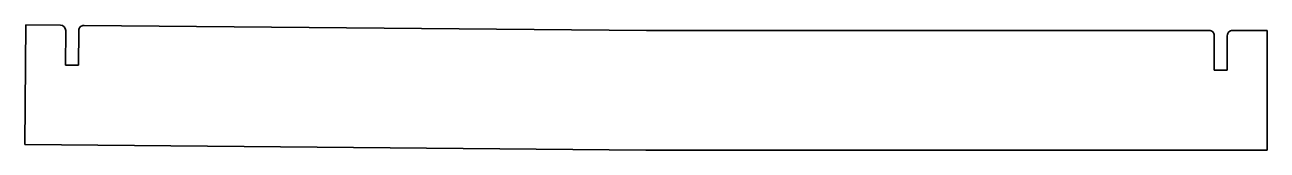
# Model space of a CAD drawing. Extents: x 63 to 531, y 186 to 234.
import ezdxf

# ---------------------------------------------------------------- set-up
doc = ezdxf.new("R2010")
doc.units = 0

msp = doc.modelspace()

# ---------------------------------------------------------------- linework, layer by layer
at = {"color": 7, "lineweight": 35}
for p, q in [((63.437408, 233.539505), (63.042084, 188.541245)), ((76.43692, 233.425308), (63.437408, 233.539505)), ((78.305054, 218.40831), (78.419281, 231.407806)), ((83.204865, 218.365265), (83.319092, 231.364761)), ((85.336578, 233.347122), (297.192291, 231.485901)), ((509.056183, 231.485901), (297.192291, 231.485901)), ((511.056183, 216.485901), (511.056183, 229.485901)), ((515.956177, 216.485901), (515.956177, 229.485901)), ((517.956177, 231.485901), (530.956177, 231.485901)), ((530.956177, 231.485901), (530.956177, 186.485901)), ((78.305054, 218.40831), (83.204865, 218.365265)), ((515.956177, 216.485901), (511.056183, 216.485901)), ((63.042084, 188.541245), (296.994629, 186.485901)), ((530.956177, 186.485901), (296.994629, 186.485901))]:
    msp.add_line(p, q, dxfattribs=at)
for centre, start, end in [((76.419342, 231.425385), 359.496654, 89.496652), ((85.319, 231.347198), 89.496652, 179.496661), ((509.056183, 229.485901), 0, 90.000003), ((517.956177, 229.485901), 90.000003, 180.000005)]:
    msp.add_arc(centre, 2, start, end, dxfattribs=at)

doc.saveas('drawing.dxf')
